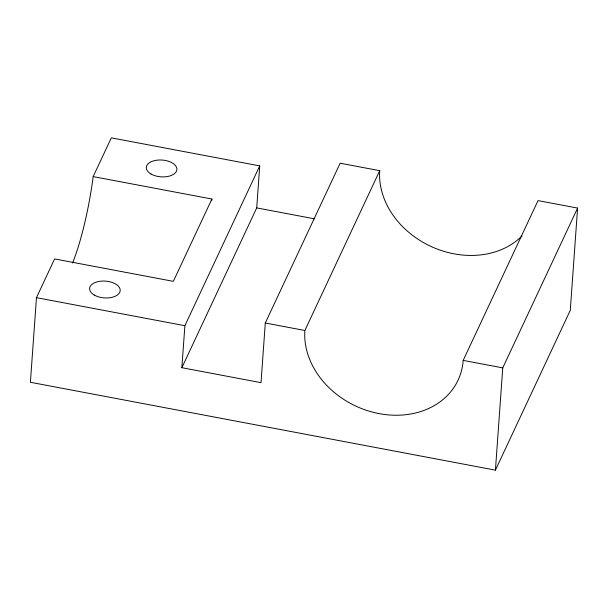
<?xml version="1.0" encoding="UTF-8"?>
<svg xmlns="http://www.w3.org/2000/svg" width="608" height="608" viewBox="0 0 608 608"><rect width="100%" height="100%" fill="white"/><g stroke="black" fill="none" stroke-linecap="round" stroke-linejoin="round"><path stroke-width="0.91" d="M93.168 176.601L211.903 199.029L173.341 281.352L54.614 258.924L36.465 297.662L30.4 382.28L495.421 470.144L570.274 310.338L577.6 208.08L538.027 200.602L463.174 360.4A81.776 66.88 25.1 0 1 379.134 413.622A81.776 66.88 25.1 0 1 304.866 330.494L265.293 323.015L261.014 382.668L181.868 367.711L184.878 325.706L259.73 165.9L111.317 137.856L93.168 176.601A81.776 14.09 -79.3 0 1 72.58 262.975M181.868 367.711L256.713 207.906L259.73 165.9M495.421 470.144L502.748 367.878L577.6 208.08M265.293 323.015L340.146 163.21L379.719 170.688A81.776 66.88 25.1 0 0 431.216 246.544A81.776 66.88 25.1 0 0 521.968 235.957M304.866 330.494L379.719 170.688M256.713 207.906L314.45 218.819M463.174 360.4L502.748 367.878M36.465 297.662L184.878 325.706M211.903 199.029A81.776 14.09 -79.3 0 1 211.675 200.769M150.944 173.964A15.337 8.421 4.1 0 0 176.449 171.251A15.337 8.421 4.1 0 0 157.426 160.124A15.337 8.421 4.1 0 0 150.944 173.964M94.24 295.024A15.337 8.421 4.1 0 0 119.746 292.311A15.337 8.421 4.1 0 0 100.723 281.185A15.337 8.421 4.1 0 0 94.24 295.024"/></g></svg>
